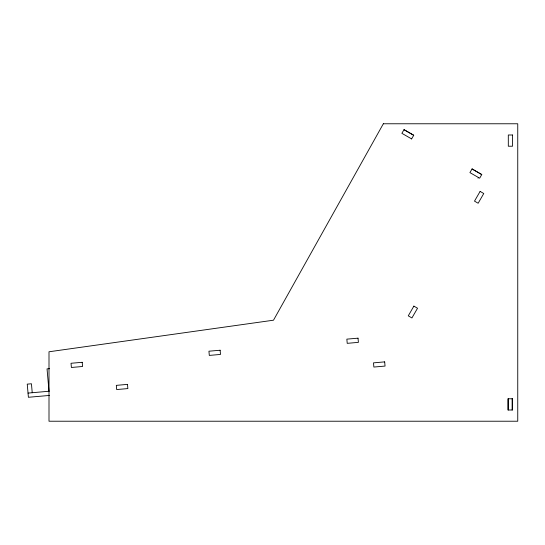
<?xml version="1.0" encoding="UTF-8"?>
<svg xmlns="http://www.w3.org/2000/svg" width="545" height="545" viewBox="0 0 545 545"><rect width="100%" height="100%" fill="white"/><g stroke="black" fill="none" stroke-linecap="round" stroke-linejoin="round"><path stroke-width="0.82" d="M411.604 138.941L413.723 135.262L404.002 129.649L401.883 133.327L411.618 138.907M472.052 168.936L469.926 172.615L479.668 178.195L481.773 174.55L472.052 168.936L481.76 174.57M478.033 178.154L478.408 177.5M49.588 368.665L47.04 368.883L49.002 391.249M28.033 393.088L49.05 391.249M49.418 395.438L28.401 397.278L27.25 384.136L31.447 383.775L32.223 392.72M403.995 129.669L413.709 135.283M512.136 398.776L512.136 410.004M508.315 398.776L508.315 410.004M383.339 123.77L273.495 320.201L49.002 351.777L49.002 421.224L517.75 421.224L517.75 123.77L383.339 123.77M413.88 306.12L408.273 315.841L411.925 317.953L417.538 308.232L413.88 306.12M480.111 191.411L474.497 201.132L478.149 203.244L483.762 193.523L480.111 191.411M82.206 362.296L71.027 363.27L71.395 367.48L82.574 366.485L82.206 362.296M220.126 350.231L208.939 351.205L209.307 355.408L220.493 354.434L220.126 350.231M358.031 338.166L346.852 339.14L347.22 343.343L358.399 342.355L358.031 338.166M127.496 384.375L116.317 385.363L116.684 389.552L127.864 388.578L127.496 384.375M384.681 361.873L373.502 362.861L373.87 367.051L385.049 366.077L384.681 361.873M512.525 134.996L508.308 134.996L508.315 146.224L512.525 146.224L512.525 134.996M512.525 398.776L507.92 398.776L507.92 410.004L512.525 410.004L512.525 398.776"/></g></svg>
